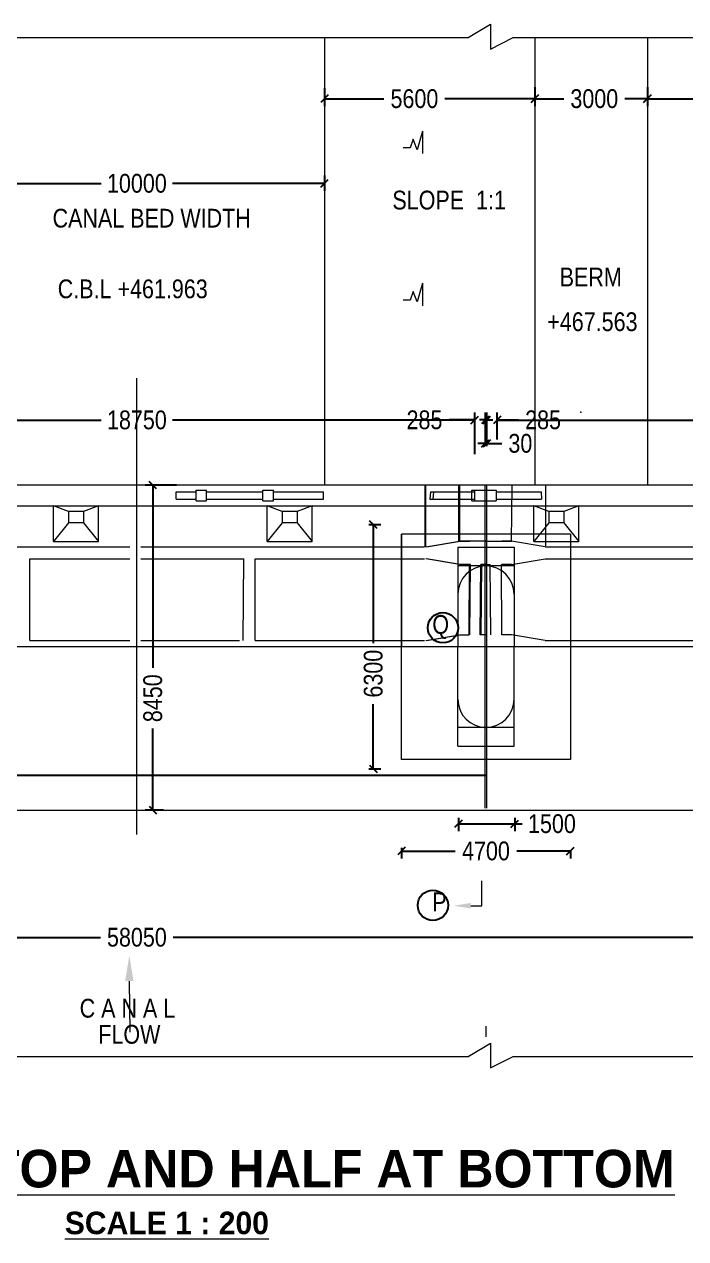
# Model space of a CAD drawing. Header units: millimetres. Extents: x -50489 to 84851, y 124916 to 300735.
# Drawn here: x 28368 to 37179, y 145278 to 161445 of the extents above; entities that cross this region are included whole.
import ezdxf
from ezdxf.enums import TextEntityAlignment as Align

# ---------------------------------------------------------------- set-up
doc = ezdxf.new("R2010")
doc.units = ezdxf.units.MM
for name, color, linetype in [('canal', 7, 'Continuous'), ('pier', 7, 'Continuous'), ('slab', 7, 'Continuous')]:
    doc.layers.add(name, color=color, linetype=linetype)
doc.styles.add('ARIAL NARROW', font='ARIALN.TTF')
doc.styles.add('arn', font='ARIALN.TTF')
doc.styles.add('CITYBLUEPR', font='cityb___.ttf')
doc.dimstyles.get("Standard").update_dxf_attribs({"dimtxt": 0.18, "dimasz": 0.18, "dimexe": 0.18, "dimexo": 0.0625, "dimgap": 0.09, "dimtad": 0, "dimtih": 1, "dimtoh": 1, "dimdec": 4, "dimzin": 0, "dimdsep": 46, "dimtxsty": 'Standard', "dimcen": 0.09, "dimadec": 0, "dimazin": 0, "dimtfac": 1, "dimtdec": 4, "dimtofl": 0, "dimtmove": 0, "dimatfit": 3, "dimfxl": 1, "dimtolj": 1, "dimtzin": 0, "dimarcsym": 0})

# ---------------------------------------------------------------- blocks, each defined once
blk = doc.blocks.new('_Oblique')
at = {"color": 0, "linetype": 'ByBlock', "lineweight": -2}
blk.add_line((-0.5, -0.5), (0.5, 0.5), dxfattribs=at)
blk = doc.blocks.new('*D8')
at = {"layer": 'Defpoints', "color": 0, "transparency": 16777216}
for p in [(30080, 155309), (30494, 155309), (30324, 150984)]:
    blk.add_point(p, dxfattribs=at)
at = {"layer": 'slab', "color": 0, "lineweight": -2, "transparency": 16777216}
for p, q in [((30394, 155309), (29980, 155309)), ((30080, 155309), (30080, 152879)), ((30080, 150984), (30080, 152068)), ((30224, 150984), (29980, 150984))]:
    blk.add_line(p, q, dxfattribs=at)
at = {"layer": 'slab', "color": 0, "lineweight": -2, "transparency": 16777216, "xscale": 100, "yscale": 100, "zscale": 100}
for p, rotation in [((30080, 155309), 90), ((30080, 150984), 270)]:
    blk.add_blockref('_Oblique', p, dxfattribs=dict(at, rotation=rotation))
at = {"layer": 'slab', "color": 0, "lineweight": 5, "transparency": 16777216, "insert": (30080, 152473), "char_height": 250, "attachment_point": 5, "rotation": 90, "style": 'ARIAL NARROW'}
blk.add_mtext('\\A1;8450', dxfattribs=at)
blk = doc.blocks.new('*D41')
at = {"layer": 'Defpoints', "color": 0, "transparency": 16777216}
for p in [(34368, 156177), (25368, 155923), (34368, 155623)]:
    blk.add_point(p, dxfattribs=at)
at = {"layer": 'slab', "color": 0, "lineweight": -2, "transparency": 16777216}
for p, q in [((25368, 156023), (25368, 156277)), ((34368, 155723), (34368, 156277)), ((25368, 156177), (29392, 156177)), ((34368, 156177), (30344, 156177))]:
    blk.add_line(p, q, dxfattribs=at)
at = {"layer": 'slab', "color": 0, "lineweight": -2, "transparency": 16777216, "xscale": 100, "yscale": 100, "zscale": 100, "rotation": 180}
blk.add_blockref('_Oblique', (25368, 156177), dxfattribs=at)
at = {"layer": 'slab', "color": 0, "lineweight": -2, "transparency": 16777216, "xscale": 100, "yscale": 100, "zscale": 100}
blk.add_blockref('_Oblique', (34368, 156177), dxfattribs=at)
at = {"layer": 'slab', "color": 0, "lineweight": 5, "transparency": 16777216, "insert": (29868, 156177), "char_height": 250, "attachment_point": 5, "style": 'ARIAL NARROW'}
blk.add_mtext('\\A1;18750', dxfattribs=at)
blk = doc.blocks.new('*D30')
at = {"layer": 'Defpoints', "color": 0, "transparency": 16777216}
for p in [(34530, 155865), (34510, 155730), (34530, 155731)]:
    blk.add_point(p, dxfattribs=at)
at = {"layer": 'slab', "color": 0, "lineweight": -2, "transparency": 16777216}
for p, q in [((34510, 155865), (34410, 155865)), ((34510, 155830), (34510, 155965)), ((34530, 155831), (34530, 155965)), ((34530, 155865), (34730, 155865))]:
    blk.add_line(p, q, dxfattribs=at)
at = {"layer": 'slab', "color": 0, "lineweight": -2, "transparency": 16777216, "xscale": 100, "yscale": 100, "zscale": 100}
blk.add_blockref('_Oblique', (34510, 155865), dxfattribs=at)
at = {"layer": 'slab', "color": 0, "lineweight": -2, "transparency": 16777216, "xscale": 100, "yscale": 100, "zscale": 100, "rotation": 180}
blk.add_blockref('_Oblique', (34530, 155865), dxfattribs=at)
at = {"layer": 'slab', "color": 0, "lineweight": 5, "transparency": 16777216, "insert": (34976, 155865), "char_height": 250, "attachment_point": 5, "style": 'ARIAL NARROW'}
blk.add_mtext('\\A1;30', dxfattribs=at)
blk = doc.blocks.new('*D14')
at = {"layer": 'Defpoints', "color": 0, "transparency": 16777216}
for p in [(34510, 156178), (34368, 156177), (34510, 155865)]:
    blk.add_point(p, dxfattribs=at)
at = {"layer": 'slab', "color": 0, "lineweight": -2, "transparency": 16777216}
for p, q in [((34368, 156178), (34028, 156178)), ((34368, 156277), (34368, 156278)), ((34510, 155965), (34510, 156278)), ((34510, 156178), (34610, 156178))]:
    blk.add_line(p, q, dxfattribs=at)
at = {"layer": 'slab', "color": 0, "lineweight": -2, "transparency": 16777216, "xscale": 100, "yscale": 100, "zscale": 100}
blk.add_blockref('_Oblique', (34368, 156178), dxfattribs=at)
at = {"layer": 'slab', "color": 0, "lineweight": -2, "transparency": 16777216, "xscale": 100, "yscale": 100, "zscale": 100, "rotation": 180}
blk.add_blockref('_Oblique', (34510, 156178), dxfattribs=at)
at = {"layer": 'slab', "color": 0, "lineweight": 5, "transparency": 16777216, "insert": (33699, 156178), "char_height": 250, "attachment_point": 5, "style": 'ARIAL NARROW'}
blk.add_mtext('\\A1;285', dxfattribs=at)
blk = doc.blocks.new('*D52')
at = {"layer": 'Defpoints', "color": 0, "transparency": 16777216}
for p in [(43668, 156177), (34668, 155919), (43668, 155829)]:
    blk.add_point(p, dxfattribs=at)
at = {"layer": 'slab', "color": 0, "lineweight": -2, "transparency": 16777216}
for p, q in [((34668, 156019), (34668, 156277)), ((43668, 155929), (43668, 156277)), ((34668, 156177), (38692, 156177)), ((43668, 156177), (39644, 156177))]:
    blk.add_line(p, q, dxfattribs=at)
at = {"layer": 'slab', "color": 0, "lineweight": -2, "transparency": 16777216, "xscale": 100, "yscale": 100, "zscale": 100, "rotation": 180}
blk.add_blockref('_Oblique', (34668, 156177), dxfattribs=at)
at = {"layer": 'slab', "color": 0, "lineweight": -2, "transparency": 16777216, "xscale": 100, "yscale": 100, "zscale": 100}
blk.add_blockref('_Oblique', (43668, 156177), dxfattribs=at)
at = {"layer": 'slab', "color": 0, "lineweight": 5, "transparency": 16777216, "insert": (39168, 156177), "char_height": 250, "attachment_point": 5, "style": 'ARIAL NARROW'}
blk.add_mtext('\\A1;18750', dxfattribs=at)
blk = doc.blocks.new('*D53')
at = {"layer": 'Defpoints', "color": 0, "transparency": 16777216}
for p in [(34668, 156178), (34530, 155831), (34668, 155819)]:
    blk.add_point(p, dxfattribs=at)
at = {"layer": 'slab', "color": 0, "lineweight": -2, "transparency": 16777216}
for p, q in [((34530, 156178), (34430, 156178)), ((34530, 155931), (34530, 156278)), ((34668, 155919), (34668, 156278)), ((34668, 156178), (34950, 156178))]:
    blk.add_line(p, q, dxfattribs=at)
at = {"layer": 'slab', "color": 0, "lineweight": -2, "transparency": 16777216, "xscale": 100, "yscale": 100, "zscale": 100}
blk.add_blockref('_Oblique', (34530, 156178), dxfattribs=at)
at = {"layer": 'slab', "color": 0, "lineweight": -2, "transparency": 16777216, "xscale": 100, "yscale": 100, "zscale": 100, "rotation": 180}
blk.add_blockref('_Oblique', (34668, 156178), dxfattribs=at)
at = {"layer": 'slab', "color": 0, "lineweight": 5, "transparency": 16777216, "insert": (35279, 156178), "char_height": 250, "attachment_point": 5, "style": 'ARIAL NARROW'}
blk.add_mtext('\\A1;285', dxfattribs=at)
blk = doc.blocks.new('*D66')
at = {"layer": 'canal', "color": 0, "lineweight": -2, "transparency": 16777216}
for p, q in [((27368, 159499), (27368, 159227)), ((32368, 159431), (32368, 159227)), ((27368, 159327), (29392, 159327)), ((32368, 159327), (30344, 159327))]:
    blk.add_line(p, q, dxfattribs=at)
at = {"layer": 'Defpoints', "color": 0, "transparency": 16777216}
for p in [(27368, 159599), (32368, 159531), (32368, 159327)]:
    blk.add_point(p, dxfattribs=at)
at = {"layer": 'canal', "color": 0, "lineweight": -2, "transparency": 16777216, "xscale": 100, "yscale": 100, "zscale": 100, "rotation": 180}
blk.add_blockref('_Oblique', (27368, 159327), dxfattribs=at)
at = {"layer": 'canal', "color": 0, "lineweight": -2, "transparency": 16777216, "xscale": 100, "yscale": 100, "zscale": 100}
blk.add_blockref('_Oblique', (32368, 159327), dxfattribs=at)
at = {"layer": 'canal', "color": 0, "lineweight": 5, "transparency": 16777216, "insert": (29868, 159327), "char_height": 250, "attachment_point": 5, "style": 'ARIAL NARROW'}
blk.add_mtext('\\A1;10000', dxfattribs=at)
blk = doc.blocks.new('*D224')
at = {"layer": 'Defpoints', "color": 0, "transparency": 16777216}
for p in [(43808, 150006), (15908, 149648), (43808, 149290)]:
    blk.add_point(p, dxfattribs=at)
at = {"layer": 'slab', "color": 0, "lineweight": -2, "transparency": 16777216}
for p, q in [((43808, 149906), (43808, 149190)), ((15908, 149548), (15908, 149190)), ((15908, 149290), (29383, 149290)), ((43808, 149290), (30353, 149290))]:
    blk.add_line(p, q, dxfattribs=at)
at = {"layer": 'slab', "color": 0, "lineweight": -2, "transparency": 16777216, "xscale": 100, "yscale": 100, "zscale": 100, "rotation": 180}
blk.add_blockref('_Oblique', (15908, 149290), dxfattribs=at)
at = {"layer": 'slab', "color": 0, "lineweight": -2, "transparency": 16777216, "xscale": 100, "yscale": 100, "zscale": 100}
blk.add_blockref('_Oblique', (43808, 149290), dxfattribs=at)
at = {"layer": 'slab', "color": 0, "lineweight": 5, "transparency": 16777216, "insert": (29868, 149290), "char_height": 250, "attachment_point": 5, "style": 'ARIAL NARROW'}
blk.add_mtext('\\A1;58050', dxfattribs=at)
blk = doc.blocks.new('*D253')
at = {"layer": 'Defpoints', "color": 0, "transparency": 16777216}
for p in [(33393, 150581), (35643, 150552), (35643, 150439)]:
    blk.add_point(p, dxfattribs=at)
at = {"layer": 'pier', "color": 0, "lineweight": -2, "transparency": 16777216}
for p, q in [((33393, 150481), (33393, 150339)), ((33393, 150439), (34108, 150439)), ((35643, 150439), (34928, 150439)), ((35643, 150452), (35643, 150339))]:
    blk.add_line(p, q, dxfattribs=at)
at = {"layer": 'pier', "color": 0, "lineweight": -2, "transparency": 16777216, "xscale": 100, "yscale": 100, "zscale": 100, "rotation": 180}
blk.add_blockref('_Oblique', (33393, 150439), dxfattribs=at)
at = {"layer": 'pier', "color": 0, "lineweight": -2, "transparency": 16777216, "xscale": 100, "yscale": 100, "zscale": 100}
blk.add_blockref('_Oblique', (35643, 150439), dxfattribs=at)
at = {"layer": 'pier', "color": 0, "lineweight": 5, "transparency": 16777216, "insert": (34518, 150439), "char_height": 250, "attachment_point": 5, "style": 'ARIAL NARROW'}
blk.add_mtext('\\A1;4700', dxfattribs=at)
blk = doc.blocks.new('*D254')
at = {"layer": 'Defpoints', "color": 0, "transparency": 16777216}
for p in [(34151, 150982), (34901, 150982), (34901, 150802)]:
    blk.add_point(p, dxfattribs=at)
at = {"layer": 'pier', "color": 0, "lineweight": -2, "transparency": 16777216}
for p, q in [((34151, 150882), (34151, 150702)), ((34901, 150882), (34901, 150702)), ((34151, 150802), (34901, 150802)), ((34901, 150802), (35001, 150802))]:
    blk.add_line(p, q, dxfattribs=at)
at = {"layer": 'pier', "color": 0, "lineweight": -2, "transparency": 16777216, "xscale": 100, "yscale": 100, "zscale": 100, "rotation": 180}
blk.add_blockref('_Oblique', (34151, 150802), dxfattribs=at)
at = {"layer": 'pier', "color": 0, "lineweight": -2, "transparency": 16777216, "xscale": 100, "yscale": 100, "zscale": 100}
blk.add_blockref('_Oblique', (34901, 150802), dxfattribs=at)
at = {"layer": 'pier', "color": 0, "lineweight": 5, "transparency": 16777216, "insert": (35397, 150802), "char_height": 250, "attachment_point": 5, "style": 'ARIAL NARROW'}
blk.add_mtext('\\A1;1500', dxfattribs=at)
blk = doc.blocks.new('*D263')
at = {"layer": 'Defpoints', "color": 0, "transparency": 16777216}
for p in [(32856, 154784), (32856, 151534), (33017, 151534)]:
    blk.add_point(p, dxfattribs=at)
at = {"layer": 'pier', "color": 0, "lineweight": -2, "transparency": 16777216}
for p, q in [((32956, 154784), (33117, 154784)), ((33017, 154784), (33017, 153206)), ((33017, 151534), (33017, 152394)), ((32956, 151534), (33117, 151534))]:
    blk.add_line(p, q, dxfattribs=at)
at = {"layer": 'pier', "color": 0, "lineweight": -2, "transparency": 16777216, "xscale": 100, "yscale": 100, "zscale": 100}
for p, rotation in [((33017, 154784), 90), ((33017, 151534), 270)]:
    blk.add_blockref('_Oblique', p, dxfattribs=dict(at, rotation=rotation))
at = {"layer": 'pier', "color": 0, "lineweight": 5, "transparency": 16777216, "insert": (33017, 152800), "char_height": 250, "attachment_point": 5, "rotation": 90, "style": 'ARIAL NARROW'}
blk.add_mtext('\\A1;6300', dxfattribs=at)
blk = doc.blocks.new('*D303')
at = {"layer": 'canal', "color": 0, "lineweight": -2, "transparency": 16777216}
for p, q in [((36668, 160597), (36668, 160354)), ((39168, 160606), (39168, 160354)), ((36668, 160454), (37512, 160454)), ((39168, 160454), (38324, 160454))]:
    blk.add_line(p, q, dxfattribs=at)
at = {"layer": 'Defpoints', "color": 0, "transparency": 16777216}
for p in [(39168, 160706), (36668, 160697), (39168, 160454)]:
    blk.add_point(p, dxfattribs=at)
at = {"layer": 'canal', "color": 0, "lineweight": -2, "transparency": 16777216, "xscale": 100, "yscale": 100, "zscale": 100, "rotation": 180}
blk.add_blockref('_Oblique', (36668, 160454), dxfattribs=at)
at = {"layer": 'canal', "color": 0, "lineweight": -2, "transparency": 16777216, "xscale": 100, "yscale": 100, "zscale": 100}
blk.add_blockref('_Oblique', (39168, 160454), dxfattribs=at)
at = {"layer": 'canal', "color": 0, "lineweight": 5, "transparency": 16777216, "insert": (37918, 160454), "char_height": 250, "attachment_point": 5, "style": 'ARIAL NARROW'}
blk.add_mtext('\\A1;5000', dxfattribs=at)
blk = doc.blocks.new('*D304')
at = {"layer": 'canal', "color": 0, "lineweight": -2, "transparency": 16777216}
for p, q in [((35168, 160597), (35168, 160354)), ((36668, 160606), (36668, 160354)), ((35168, 160454), (35555, 160454)), ((36668, 160454), (36367, 160454))]:
    blk.add_line(p, q, dxfattribs=at)
at = {"layer": 'Defpoints', "color": 0, "transparency": 16777216}
for p in [(36668, 160706), (35168, 160697), (36668, 160454)]:
    blk.add_point(p, dxfattribs=at)
at = {"layer": 'canal', "color": 0, "lineweight": -2, "transparency": 16777216, "xscale": 100, "yscale": 100, "zscale": 100, "rotation": 180}
blk.add_blockref('_Oblique', (35168, 160454), dxfattribs=at)
at = {"layer": 'canal', "color": 0, "lineweight": -2, "transparency": 16777216, "xscale": 100, "yscale": 100, "zscale": 100}
blk.add_blockref('_Oblique', (36668, 160454), dxfattribs=at)
at = {"layer": 'canal', "color": 0, "lineweight": 5, "transparency": 16777216, "insert": (35961, 160454), "char_height": 250, "attachment_point": 5, "style": 'ARIAL NARROW'}
blk.add_mtext('\\A1;3000', dxfattribs=at)
blk = doc.blocks.new('*D305')
at = {"layer": 'canal', "color": 0, "lineweight": -2, "transparency": 16777216}
for p, q in [((32368, 160597), (32368, 160354)), ((35168, 160606), (35168, 160354)), ((32368, 160454), (33159, 160454)), ((35168, 160454), (33971, 160454))]:
    blk.add_line(p, q, dxfattribs=at)
at = {"layer": 'Defpoints', "color": 0, "transparency": 16777216}
for p in [(35168, 160706), (32368, 160697), (35168, 160454)]:
    blk.add_point(p, dxfattribs=at)
at = {"layer": 'canal', "color": 0, "lineweight": -2, "transparency": 16777216, "xscale": 100, "yscale": 100, "zscale": 100, "rotation": 180}
blk.add_blockref('_Oblique', (32368, 160454), dxfattribs=at)
at = {"layer": 'canal', "color": 0, "lineweight": -2, "transparency": 16777216, "xscale": 100, "yscale": 100, "zscale": 100}
blk.add_blockref('_Oblique', (35168, 160454), dxfattribs=at)
at = {"layer": 'canal', "color": 0, "lineweight": 5, "transparency": 16777216, "insert": (33565, 160454), "char_height": 250, "attachment_point": 5, "style": 'ARIAL NARROW'}
blk.add_mtext('\\A1;5600', dxfattribs=at)

msp = doc.modelspace()

# ---------------------------------------------------------------- linework, layer by layer
at = {"lineweight": 5}
for p, q in [((34280.3, 161267.9), (34580.3, 161445.2)), ((34580.3, 161445.2), (34580.3, 161115)), ((7775.2, 161267.9), (34280.3, 161267.9)), ((34580.3, 161115), (34880.3, 161267.9)), ((34880.3, 161267.9), (53755.8, 161267.9)), ((34518, 148107.2), (34518, 147965.2)), ((34280.3, 147705.5), (34580.3, 147882.8)), ((34580.3, 147882.8), (34580.3, 147552.6)), ((7774.1, 147705.5), (34280.3, 147705.5)), ((34580.3, 147552.6), (34880.3, 147705.5)), ((34880.3, 147705.5), (53757.2, 147705.5))]:
    msp.add_line(p, q, dxfattribs=at)
at = {"layer": 'canal', "lineweight": 5}
for p, q in [((32368, 161267.9), (32368, 155309)), ((35168, 161267.9), (35168, 155309)), ((36668, 161267.9), (36668, 155309)), ((33547.6, 159915.5), (33507.6, 159798.8)), ((33601.1, 159774.6), (33547.6, 159915.5)), ((33673.4, 160023.7), (33601.1, 159774.6)), ((33671.6, 160017.4), (33671.6, 159724.3)), ((33507.6, 159798.8), (33417, 159799.5)), ((33673.4, 157997.8), (33601.1, 157748.7)), ((33671.6, 157991.6), (33671.6, 157698.4)), ((33547.6, 157889.6), (33507.6, 157772.9)), ((33601.1, 157748.7), (33547.6, 157889.6)), ((33507.6, 157772.9), (33417, 157773.6)), ((29767.3, 148707.3), (29775.9, 148027.5))]:
    msp.add_line(p, q, dxfattribs=at)
at = {"layer": 'canal'}
msp.add_line((25218, 151449.9), (34518, 151449.9), dxfattribs=at)
at = {"layer": 'canal', "color": 6, "linetype": 'Continuous'}
for centre in [(33944.4, 153411.1), (33811.1, 149716.2)]:
    msp.add_circle(centre, 201.8, dxfattribs=at)
at = {"layer": 'canal', "lineweight": 5}
msp.add_solid([(29823.5, 148707.3), (29767.3, 149044.8), (29711, 148707.3)], dxfattribs=at)
at = {"layer": 'pier', "lineweight": 5, "ltscale": 500}
for p, q in [((33393, 153159), (33393, 154659)), ((35643, 154659), (33393, 154659)), ((33393, 154659), (33393, 153159)), ((35643, 154659), (35643, 153159)), ((34143, 154484), (34893, 154484)), ((34143, 154484), (34143, 153159)), ((34893, 154484), (34893, 153159)), ((34893, 154234), (34143, 154234)), ((34143, 151834), (34143, 153159)), ((34893, 151834), (34893, 153159)), ((34893, 152084), (34143, 152084)), ((34143, 151834), (34893, 151834))]:
    msp.add_line(p, q, dxfattribs=at)
at = {"layer": 'pier', "lineweight": 5}
for p, q in [((33393, 151659), (33393, 153159)), ((33393, 151659), (33393, 153159)), ((35643, 153159), (35643, 151659)), ((35643, 151659), (33393, 151659))]:
    msp.add_line(p, q, dxfattribs=at)
at = {"layer": 'pier', "lineweight": 5, "ltscale": 500}
for centre, start, end in [((34518, 153859), 0, 180), ((34518, 152459), 180, 0)]:
    msp.add_arc(centre, 375, start, end, dxfattribs=at)
at = {"layer": 'slab', "lineweight": 5, "ltscale": 250}
for p, q in [((29868, 150659.9), (29868, 156735.8)), ((29868, 150659.9), (29868, 156735.8)), ((54047.9, 153159), (7382.3, 153158.9))]:
    msp.add_line(p, q, dxfattribs=at)
at = {"layer": 'slab', "lineweight": 5}
for p, q in [((43026.5, 155309), (15928, 155309)), ((30390.9, 155221.5), (30655.8, 155221.5)), ((30390.9, 155121.5), (30390.9, 155221.5)), ((30655.8, 155101.5), (30655.8, 155241.5)), ((30655.8, 155241.5), (30795.8, 155241.5)), ((30795.8, 155101.5), (30795.8, 155241.5)), ((30795.8, 155221.5), (31545.8, 155221.5)), ((31545.8, 155101.5), (31545.8, 155241.5)), ((31545.8, 155241.5), (31685.8, 155241.5)), ((31685.8, 155101.5), (31685.8, 155241.5)), ((31685.8, 155221.5), (32352.4, 155221.5)), ((31685.8, 155221.5), (31845.8, 155221.5)), ((32355.4, 155121.5), (32352.4, 155221.5)), ((33777.7, 155221.5), (33770, 155121.5)), ((33777.7, 155221.5), (34328, 155221.5)), ((33817.7, 155221.5), (33810, 155121.5)), ((33817.7, 155221.5), (34368, 155221.5)), ((34328, 155241.1), (34508, 155241.1)), ((34328, 155101.1), (34328, 155241.1)), ((34368, 155241.1), (34508, 155241.1)), ((34368, 155101.1), (34368, 155241.1)), ((34508, 153159), (34508, 155309)), ((34508, 153159), (34508, 155309)), ((34508, 153159), (34508, 155309)), ((34508, 155101.1), (34508, 155241.1)), ((34508, 155241.1), (34656.2, 155241.1)), ((34528, 153159), (34528, 155309)), ((34656.2, 155241.1), (34656.2, 155101.1)), ((34656.2, 155221.5), (35253.5, 155221.5)), ((35253.5, 155221.5), (35258, 155121.5)), ((30390.9, 155121.5), (30655.8, 155121.5)), ((30655.8, 155101.5), (30795.8, 155101.5)), ((30795.8, 155121.5), (31545.8, 155121.5)), ((31545.8, 155101.5), (31685.8, 155101.5)), ((31685.8, 155121.5), (32355.4, 155121.5)), ((31685.8, 155121.5), (31845.8, 155121.5)), ((33770, 155121.5), (34328, 155121.5)), ((33810, 155121.5), (34368, 155121.5)), ((34328, 155101.1), (34508, 155101.1)), ((34368, 155101.1), (34508, 155101.1)), ((34508, 155101.1), (34656.2, 155101.1)), ((34656.2, 155121.5), (35258, 155121.5)), ((15928, 155034), (34508, 155034)), ((28755.7, 154559), (28755.7, 155034)), ((28955.7, 154959), (28755.7, 155034)), ((28955.7, 154959), (28955.7, 154809)), ((29155.7, 154959), (28955.7, 154959)), ((29355.7, 155034), (29155.7, 154959)), ((29155.7, 154959), (29155.7, 154809)), ((29355.7, 154559), (29355.7, 155034)), ((31603.7, 154559), (31603.7, 155034)), ((31803.7, 154959), (31603.7, 155034)), ((31803.7, 154959), (31803.7, 154809)), ((32003.7, 154959), (31803.7, 154959)), ((32203.7, 155034), (32003.7, 154959)), ((32003.7, 154959), (32003.7, 154809)), ((32203.7, 154559), (32203.7, 155034)), ((34488, 155034), (36022.7, 155034)), ((34778.2, 155034), (38120.1, 155034)), ((35354.1, 154959), (35154.1, 155034)), ((35154.1, 154559), (35154.1, 155034)), ((35354.1, 154959), (35354.1, 154809)), ((35554.1, 154959), (35354.1, 154959)), ((35754.1, 155034), (35554.1, 154959)), ((35554.1, 154959), (35554.1, 154809)), ((35754.1, 154559), (35754.1, 155034)), ((28955.7, 154809), (28755.7, 154559)), ((29155.7, 154809), (28955.7, 154809)), ((29155.7, 154809), (29355.7, 154559)), ((31803.7, 154809), (31603.7, 154559)), ((32003.7, 154809), (31803.7, 154809)), ((32003.7, 154809), (32203.7, 154559)), ((35354.1, 154809), (35154.1, 154559)), ((35554.1, 154809), (35354.1, 154809)), ((35554.1, 154809), (35754.1, 154559)), ((28755.7, 154559), (29355.7, 154559)), ((31603.7, 154559), (32203.7, 154559)), ((35154.1, 154559), (35754.1, 154559)), ((34858.2, 154252.8), (35308.2, 154327.8)), ((34512, 153159), (34492, 153159)), ((34512, 153159), (34492, 153159)), ((34464.6, 149710.6), (34464.6, 150041.6)), ((34314.6, 149710.6), (34464.6, 149710.6))]:
    msp.add_line(p, q, dxfattribs=at)
at = {"layer": 'slab', "lineweight": 5, "ltscale": 500}
for p, q in [((33708, 154490.3), (33706.5, 155309)), ((33718, 154490.3), (33716.5, 155309)), ((34158, 154564), (34158, 155309)), ((34168, 154564), (34168, 155309)), ((34858.2, 154565.3), (34866.2, 155309)), ((35316.2, 154501), (35316.2, 155309)), ((33715.9, 154490.3), (34165.9, 154565.3)), ((33725.9, 154490.3), (34175.9, 154565.3)), ((34165.9, 154565.3), (34293, 154565.3)), ((34300.9, 154565.3), (34165.9, 154565.3)), ((34300.9, 154565.3), (34165.9, 154565.3)), ((34525.9, 154565.3), (34165.9, 154565.3)), ((34535.9, 154565.3), (34175.9, 154565.3)), ((34175.9, 154565.3), (34303, 154565.3)), ((34310.9, 154565.3), (34175.9, 154565.3)), ((34310.9, 154565.3), (34175.9, 154565.3)), ((34498.2, 154565.3), (34858.2, 154565.3)), ((34723.2, 154565.3), (34858.2, 154565.3)), ((34723.2, 154565.3), (34858.2, 154565.3)), ((34858.2, 154565.3), (34731.2, 154565.3)), ((35308.2, 154490.3), (34858.2, 154565.3)), ((26116, 154490.3), (29772.7, 154490.3)), ((29922.7, 154490.3), (33700, 154490.3)), ((35308.2, 154490.3), (38314, 154490.3)), ((28443, 154327.8), (29772.7, 154327.8)), ((28443, 153240.3), (28443, 154327.8)), ((29922.7, 154327.8), (31293, 154327.8)), ((31285, 153240.3), (31293, 154327.8)), ((31443, 154327.8), (33700, 154327.8)), ((31443, 153240.3), (31443, 154327.8)), ((34165.9, 154252.8), (33715.9, 154327.8)), ((34175.9, 154252.8), (33725.9, 154327.8)), ((34165.9, 154252.8), (34293, 154252.8)), ((34300.9, 154252.8), (34165.9, 154252.8)), ((34300.9, 154252.8), (34165.9, 154252.8)), ((34175.9, 154252.8), (34303, 154252.8)), ((34310.9, 154252.8), (34175.9, 154252.8)), ((34310.9, 154252.8), (34175.9, 154252.8)), ((34293, 153315.3), (34300.9, 154252.8)), ((34303, 153315.3), (34310.9, 154252.8)), ((34443, 153315.3), (34450.9, 154252.8)), ((34525.9, 154252.8), (34450.9, 154252.8)), ((34525.9, 154252.8), (34450.9, 154252.8)), ((34453, 153315.3), (34460.9, 154252.8)), ((34535.9, 154252.8), (34460.9, 154252.8)), ((34535.9, 154252.8), (34460.9, 154252.8)), ((34498.2, 154252.8), (34573.2, 154252.8)), ((34498.2, 154252.8), (34573.2, 154252.8)), ((34508, 154260.8), (34528, 154260.8)), ((34581.2, 153315.3), (34573.2, 154252.8)), ((34731.2, 153315.3), (34723.2, 154252.8)), ((34723.2, 154252.8), (34858.2, 154252.8)), ((34723.2, 154252.8), (34858.2, 154252.8)), ((34858.2, 154252.8), (34731.2, 154252.8)), ((35308.2, 154327.8), (37500.3, 154327.8)), ((33715.9, 153240.3), (34165.9, 153315.3)), ((33725.9, 153240.3), (34175.9, 153315.3)), ((34165.9, 153315.3), (34293, 153315.3)), ((34525.9, 153315.3), (34443, 153315.3)), ((34535.9, 153315.3), (34453, 153315.3)), ((34858.2, 153315.3), (34731.2, 153315.3)), ((35308.2, 153240.3), (34858.2, 153315.3)), ((28443, 153240.3), (29772.7, 153240.3)), ((29922.7, 153240.3), (31235, 153240.3)), ((31443, 153240.3), (33700, 153240.3)), ((34508, 151284), (34508, 153159)), ((34508, 151009), (34508, 153159)), ((34508, 151009), (34508, 153159)), ((34528, 151009), (34528, 153159)), ((35308.2, 153240.3), (37585, 153240.3)), ((15928, 150984), (43808, 150984))]:
    msp.add_line(p, q, dxfattribs=at)
at = {"layer": 'slab', "lineweight": 5}
msp.add_point((35781.6, 156282.7), dxfattribs=at)
msp.add_solid([(34314.6, 149748.1), (34089.6, 149710.6), (34314.6, 149673.1)], dxfattribs=at)

# ---------------------------------------------------------------- texts
at = {"lineweight": 5, "style": 'CITYBLUEPR'}
msp.add_text('%%uHALF PLAN AT TOP AND HALF AT BOTTOM', height=500, dxfattribs=at).set_placement((29938.4, 145960.9), align=Align.CENTER)
msp.add_text('%%uSCALE 1 : 200', height=300, dxfattribs=at).set_placement((28907.4, 145337.8))
at = {"layer": 'canal', "lineweight": 5, "style": 'arn'}
for s, p in [('BERM', (35500.5, 157955.7)), ('C.B.L +461.963', (28813.7, 157798.2)), ('+467.563', (35334.8, 157360.8)), ('C A N A L ', (29105.8, 148221.3)), ('FLOW ', (29354, 147874.2))]:
    msp.add_text(s, height=250, dxfattribs=at).set_placement(p)
at = {"layer": 'canal', "lineweight": 5, "char_height": 250, "style": 'arn'}
for s, insert, attachment_point in [('SLOPE  1:1', (34784, 159103.3), 6), ('CANAL BED WIDTH', (28745.2, 158862.2), 4)]:
    msp.add_mtext(s, dxfattribs=dict(at, insert=insert, attachment_point=attachment_point))
at = {"layer": 'slab', "lineweight": 5, "style": 'arn'}
for s, p in [('Q', (33803.8, 153330.3)), ('P', (33803.8, 149637.4))]:
    msp.add_text(s, height=250, dxfattribs=at).set_placement(p)

# ---------------------------------------------------------------- dimensions: what is measured, and where the dimension line sits
at = {"layer": 'canal', "lineweight": 5}
for base, p1, p2, text, picture, middle in [((35168, 160454), (32368, 160696.7), (35168, 160706.2), '5600', '*D305', (33565, 160454)), ((36668, 160454), (35168, 160696.7), (36668, 160706.2), '3000', '*D304', (35960.8, 160454)), ((39168, 160454), (36668, 160696.7), (39168, 160706.2), '5000', '*D303', (37918, 160454)), ((32368, 159327.1), (27368, 159599.2), (32368, 159530.8), '10000', '*D66', (29868, 159327.1))]:
    dim = msp.add_linear_dim(base=base, p1=p1, p2=p2, text=text, dimstyle='Standard', override={"dimtxt": 250, "dimasz": 100, "dimexe": 100, "dimexo": 100, "dimgap": 100, "dimtih": 0, "dimdec": 0, "dimtxsty": 'ARIAL NARROW', "dimblk1": 'Oblique', "dimblk2": 'Oblique', "dimsah": 1}, dxfattribs=at)
    dim.commit()
    dim.dimension.update_dxf_attribs({"geometry": picture, "text_midpoint": middle, "dimtype": 160})
at = {"layer": 'pier', "lineweight": 5}
dim = msp.add_linear_dim(base=(33017, 151534), p1=(32856, 154784), p2=(32856, 151534), angle=90, text='6300', dimstyle='Standard', override={"dimtxt": 250, "dimasz": 100, "dimexe": 100, "dimexo": 100, "dimgap": 100, "dimtih": 0, "dimdec": 0, "dimtxsty": 'ARIAL NARROW', "dimblk1": 'Oblique', "dimblk2": 'Oblique', "dimsah": 1}, dxfattribs=at)
dim.commit()
dim.dimension.update_dxf_attribs({"geometry": '*D263', "text_midpoint": (33017, 152800.1), "dimtype": 160})
dim = msp.add_linear_dim(base=(34900.9, 150801.6), p1=(34150.9, 150981.9), p2=(34900.9, 150981.9), text='1500', dimstyle='Standard', override={"dimtxt": 250, "dimasz": 100, "dimexe": 100, "dimexo": 100, "dimgap": 100, "dimtih": 0, "dimdec": 0, "dimtxsty": 'ARIAL NARROW', "dimblk1": 'Oblique', "dimblk2": 'Oblique', "dimsah": 1}, dxfattribs=at)
dim.commit()
dim.dimension.update_dxf_attribs({"geometry": '*D254', "text_midpoint": (35397.1, 150801.6)})
dim = msp.add_linear_dim(base=(35643, 150439), p1=(33393, 150581.5), p2=(35643, 150552.1), text='4700', dimstyle='Standard', override={"dimtxt": 250, "dimasz": 100, "dimexe": 100, "dimexo": 100, "dimgap": 100, "dimtih": 0, "dimdec": 0, "dimtxsty": 'ARIAL NARROW', "dimblk1": 'Oblique', "dimblk2": 'Oblique', "dimsah": 1}, dxfattribs=at)
dim.commit()
dim.dimension.update_dxf_attribs({"geometry": '*D253', "text_midpoint": (34518, 150439), "dimtype": 160})
at = {"layer": 'slab', "lineweight": 5}
for base, p1, p2, picture, middle in [((34368, 156177.5), (25368, 155922.8), (34368, 155622.7), '*D41', (29868, 156177.5)), ((43668, 156177.5), (34668, 155919.2), (43668, 155829), '*D52', (39168, 156177.5))]:
    dim = msp.add_linear_dim(base=base, p1=p1, p2=p2, text='18750', dimstyle='Standard', override={"dimtxt": 250, "dimasz": 100, "dimexe": 100, "dimexo": 100, "dimgap": 100, "dimtih": 0, "dimdec": 0, "dimtxsty": 'ARIAL NARROW', "dimblk1": 'Oblique', "dimblk2": 'Oblique', "dimsah": 1}, dxfattribs=at)
    dim.commit()
    dim.dimension.update_dxf_attribs({"geometry": picture, "text_midpoint": middle})
for base, p1, p2, text, picture, middle in [((34510, 156177.7), (34368, 156177.5), (34510, 155864.6), '285', '*D14', (33699, 156177.7)), ((34668, 156177.7), (34530, 155830.9), (34668, 155819.2), '285', '*D53', (35278.9, 156177.7)), ((34530, 155864.6), (34510, 155730.5), (34530, 155730.9), '30', '*D30', (34976.5, 155864.6)), ((43808, 149290.1), (15908, 149648.1), (43808, 150006.4), '58050', '*D224', (29868, 149290.1))]:
    dim = msp.add_linear_dim(base=base, p1=p1, p2=p2, text=text, dimstyle='Standard', override={"dimtxt": 250, "dimasz": 100, "dimexe": 100, "dimexo": 100, "dimgap": 100, "dimtih": 0, "dimdec": 0, "dimtxsty": 'ARIAL NARROW', "dimblk1": 'Oblique', "dimblk2": 'Oblique', "dimsah": 1}, dxfattribs=at)
    dim.commit()
    dim.dimension.update_dxf_attribs({"geometry": picture, "text_midpoint": middle, "dimtype": 160})
dim = msp.add_linear_dim(base=(30080.1, 155309), p1=(30323.8, 150984), p2=(30493.8, 155309), angle=90, text='8450', dimstyle='Standard', override={"dimtxt": 250, "dimasz": 100, "dimexe": 100, "dimexo": 100, "dimgap": 100, "dimtih": 0, "dimdec": 0, "dimtxsty": 'ARIAL NARROW', "dimblk1": 'Oblique', "dimblk2": 'Oblique', "dimsah": 1}, dxfattribs=at)
dim.commit()
dim.dimension.update_dxf_attribs({"geometry": '*D8', "text_midpoint": (30080.1, 152473.5), "dimtype": 160})

doc.saveas('drawing.dxf')
